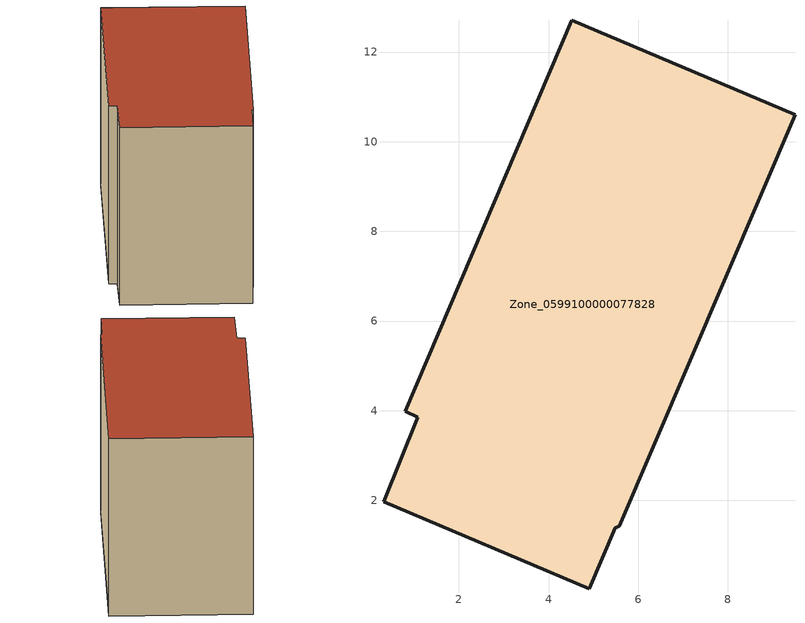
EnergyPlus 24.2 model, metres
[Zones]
Zone_0599100000077828
 floor ground (C_G): 5.58,1.42 5.49,1.39 4.9,0.03 0.32,1.98 1.09,3.86 0.8,3.99 4.52,12.71 9.5,10.6 z0
 wall outside (C_F): 4.52,12.71 0.8,3.99 1.09,3.86 0.32,1.98 4.9,0.03 5.49,1.39 5.58,1.42 9.5,10.6 4.52,12.71 z0:7.2
 roof outside (C_R): 5.49,1.39 5.58,1.42 9.5,10.6 4.52,12.71 0.8,3.99 1.09,3.86 0.32,1.98 4.9,0.03 z7.2
[BUILDING]
Pand.0599100000077828: North Axis=0; Terrain=City; Loads Convergence Tolerance Value=0.04; Temperature Convergence Tolerance Value=0.4; Solar Distribution=FullExterior; Maximum Number of Warmup Days=25; Minimum Number of Warmup Days=1
[Site:Location]
Rotterdam.The.Hague.AP_ZH_NLD Design_Conditions: Latitude=51.96; Longitude=4.45; Time Zone=1; Elevation=-4.5
[SITE:GROUNDTEMPERATURE:BUILDINGSURFACE]
18, 18, 18, 18, 18, 18, 18, 18, 18, 18, 18, 18
[MATERIAL] Thermal Absorptance=0.9; Solar Absorptance=0.7; Visible Absorptance=0.7
Name | Roughness | Thickness | Conductivity | Density | Specific Heat
G.TI.1975-1991 | MediumSmooth | 0.15 | 0.288461 | 540 | 1210
F.TI.1975-1991 | Rough | 0.3 | 0.230769 | 1920 | 840
R.TI.1975-1991 | MediumRough | 0.2 | 0.153846 | 1500 | 1000
[CONSTRUCTION]
C_G: G.TI.1975-1991
C_F: F.TI.1975-1991
C_R: R.TI.1975-1991
[ZONE]
Zone_0599100000077828: Type=1; Multiplier=1; Ceiling Height=Autocalculate; Volume=Autocalculate; Floor Area=autocalculate; Part of Total Floor Area=Yes
[ZONEINFILTRATION:DESIGNFLOWRATE]
Infil_Zone_0599100000077828: Zone or ZoneList or Space or SpaceList=Zone_0599100000077828; Schedule=AlwaysOn; Design Flow Rate Calculation Method=Flow/Area; Flow Rate per Floor Area=0.003; Constant Term Coefficient=1; Temperature Term Coefficient=0; Velocity Term Coefficient=0; Velocity Squared Term Coefficient=0
[HVACTEMPLATE:ZONE:IDEALLOADSAIRSYSTEM]
Zone_0599100000077828: Maximum Heating Supply Air Temperature=50; Minimum Cooling Supply Air Temperature=13; Maximum Heating Supply Air Humidity Ratio=0.0156; Minimum Cooling Supply Air Humidity Ratio=0.0077; Heating Limit=NoLimit; Cooling Limit=NoLimit; Dehumidification Control Type=ConstantSensibleHeatRatio; Cooling Sensible Heat Ratio=0.7; Dehumidification Setpoint=60; Humidification Control Type=None; Humidification Setpoint=30; Outdoor Air Method=None; Outdoor Air Flow Rate per Person=0.00944; Outdoor Air Flow Rate per Zone Floor Area=0; Outdoor Air Flow Rate per Zone=0; Demand Controlled Ventilation Type=None; Outdoor Air Economizer Type=NoEconomizer; Heat Recovery Type=None; Sensible Heat Recovery Effectiveness=0.7; Latent Heat Recovery Effectiveness=0.65
[ZONECONTROL:THERMOSTAT]
ThermostatControl_Zone_0599100000077828: Zone or ZoneList=Zone_0599100000077828; Control Type Schedule=DualSetpointControlType; Control 1=Thermostat_Zone_0599100000077828; Temperature Difference Between Cutout And Setpoint=0
[THERMOSTATSETPOINT:DUALSETPOINT]
Thermostat_Zone_0599100000077828: Heating Setpoint Temperature Schedule=HeatingSetpoint_Zone_0599100000077828; Cooling Setpoint Temperature Schedule=CoolingSetpoint_Zone_0599100000077828
[SCHEDULE:COMPACT]
HeatingSetpoint_Zone_0599100000077828: Through: 12/31, For: AllDays, Until: 24:00, 21
CoolingSetpoint_Zone_0599100000077828: Through: 12/31, For: AllDays, Until: 24:00, 24
DualSetpointControlType: Through: 12/31, For: AllDays, Until: 24:00, 4
AlwaysOn: Through: 12/31, For: AllDays, Until: 24:00, 1
